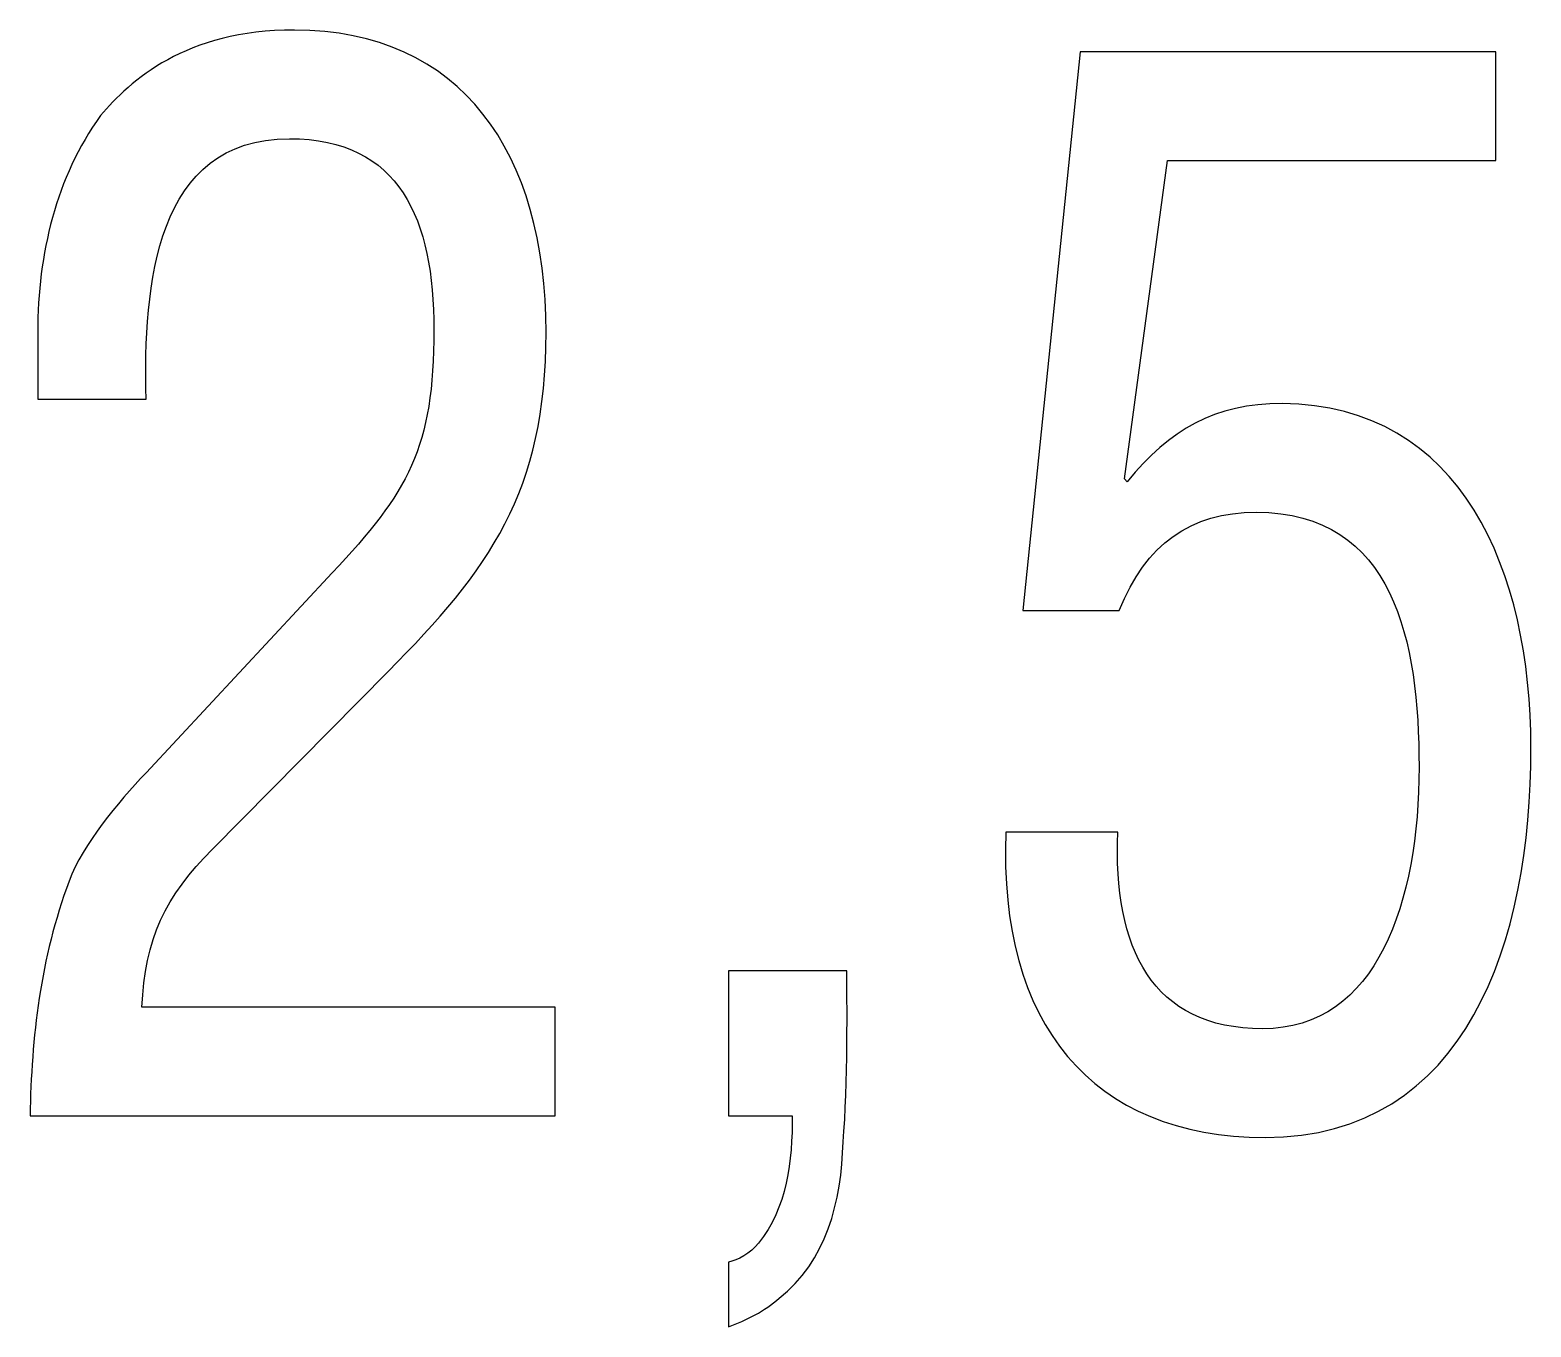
# Model space of a CAD drawing. Header units: millimetres. Extents: x -187 to 68, y -53 to 125.
# Drawn here: x -86.779 to -84.584, y 88.337 to 90.233 of the extents above; entities that cross this region are included whole.
import ezdxf

# ---------------------------------------------------------------- set-up
doc = ezdxf.new("R2010")
doc.units = ezdxf.units.MM
doc.header["$MEASUREMENT"] = 0
doc.layers.add('ESQUEMA', color=7, linetype='Continuous')

msp = doc.modelspace()

# ---------------------------------------------------------------- linework, layer by layer
at = {"layer": 'ESQUEMA', "color": 250}
for points, knots in [([(-86.5123, 89.0353), (-86.5808, 88.9675), (-86.6115, 88.904), (-86.6153, 88.8045), (-86.6153, 88.8045), (-86.6153, 88.8045), (-86.011, 88.8045), (-86.011, 88.8045), (-86.011, 88.8045), (-86.011, 88.8045), (-86.011, 88.6458), (-86.011, 88.6458), (-86.011, 88.6458), (-86.011, 88.6458), (-86.779, 88.6458), (-86.779, 88.6458), (-86.779, 88.6458), (-86.7769, 88.7601), (-86.7639, 88.8765), (-86.7219, 88.9887), (-86.7219, 88.9887), (-86.7011, 89.0437), (-86.6513, 89.103), (-86.6093, 89.1471), (-86.6093, 89.1471), (-86.6093, 89.1471), (-86.337, 89.4392), (-86.337, 89.4392), (-86.337, 89.4392), (-86.2262, 89.5577), (-86.1885, 89.6212), (-86.1885, 89.7948), (-86.1885, 89.7948), (-86.1885, 89.9553), (-86.2379, 90.0738), (-86.3998, 90.0738), (-86.3998, 90.0738), (-86.5959, 90.0738), (-86.6132, 89.8601), (-86.6093, 89.6932), (-86.6093, 89.6932), (-86.6093, 89.6932), (-86.7677, 89.6932), (-86.7677, 89.6932), (-86.7677, 89.6932), (-86.7677, 89.6932), (-86.7677, 89.7906), (-86.7677, 89.7906), (-86.7677, 89.7906), (-86.7677, 89.9066), (-86.7409, 90.0167), (-86.676, 90.1077), (-86.676, 90.1077), (-86.6323, 90.1585), (-86.5522, 90.2326), (-86.3924, 90.2326), (-86.3924, 90.2326), (-86.1483, 90.2326), (-86.0244, 90.0527), (-86.0244, 89.7906), (-86.0244, 89.7906), (-86.0244, 89.5577), (-86.1081, 89.4434), (-86.2552, 89.2953), (-86.2552, 89.2953), (-86.2552, 89.2953), (-86.5123, 89.0353), (-86.5123, 89.0353)], [0, 0, 0, 0, 0.055556, 0.055556, 0.055556, 0.055556, 0.111111, 0.111111, 0.111111, 0.111111, 0.166667, 0.166667, 0.166667, 0.166667, 0.222222, 0.222222, 0.222222, 0.222222, 0.277778, 0.277778, 0.277778, 0.277778, 0.333333, 0.333333, 0.333333, 0.333333, 0.388889, 0.388889, 0.388889, 0.388889, 0.444444, 0.444444, 0.444444, 0.444444, 0.5, 0.5, 0.5, 0.5, 0.555556, 0.555556, 0.555556, 0.555556, 0.611111, 0.611111, 0.611111, 0.611111, 0.666667, 0.666667, 0.666667, 0.666667, 0.722222, 0.722222, 0.722222, 0.722222, 0.777778, 0.777778, 0.777778, 0.777778, 0.833333, 0.833333, 0.833333, 0.833333, 0.888889, 0.888889, 0.888889, 0.888889, 1, 1, 1, 1]), ([(-85.1884, 89.0606), (-85.1958, 88.8913), (-85.1387, 88.7731), (-84.9767, 88.7731), (-84.9767, 88.7731), (-84.8092, 88.7731), (-84.7481, 88.959), (-84.7481, 89.1558), (-84.7481, 89.1558), (-84.7481, 89.3379), (-84.7841, 89.528), (-84.9863, 89.528), (-84.9863, 89.528), (-85.0815, 89.528), (-85.1482, 89.4815), (-85.1863, 89.3841), (-85.1863, 89.3841), (-85.1863, 89.3841), (-85.3274, 89.3841), (-85.3274, 89.3841), (-85.3274, 89.3841), (-85.3274, 89.3841), (-85.2434, 90.2008), (-85.2434, 90.2008), (-85.2434, 90.2008), (-85.2434, 90.2008), (-84.6356, 90.2008), (-84.6356, 90.2008), (-84.6356, 90.2008), (-84.6356, 90.2008), (-84.6356, 90.042), (-84.6356, 90.042), (-84.6356, 90.042), (-84.6356, 90.042), (-85.1157, 90.042), (-85.1157, 90.042), (-85.1157, 90.042), (-85.1157, 90.042), (-85.1789, 89.5767), (-85.1789, 89.5767), (-85.1789, 89.5767), (-85.1789, 89.5767), (-85.175, 89.5725), (-85.175, 89.5725), (-85.175, 89.5725), (-85.1122, 89.6487), (-85.0473, 89.6868), (-84.9482, 89.6868), (-84.9482, 89.6868), (-84.6853, 89.6847), (-84.5844, 89.4416), (-84.5844, 89.1834), (-84.5844, 89.1834), (-84.5844, 88.9018), (-84.6776, 88.6143), (-84.9732, 88.6143), (-84.9732, 88.6143), (-85.2265, 88.6143), (-85.3637, 88.7812), (-85.3521, 89.0606), (-85.3521, 89.0606), (-85.3521, 89.0606), (-85.1884, 89.0606), (-85.1884, 89.0606)], [0, 0, 0, 0, 0.058824, 0.058824, 0.058824, 0.058824, 0.117647, 0.117647, 0.117647, 0.117647, 0.176471, 0.176471, 0.176471, 0.176471, 0.235294, 0.235294, 0.235294, 0.235294, 0.294118, 0.294118, 0.294118, 0.294118, 0.352941, 0.352941, 0.352941, 0.352941, 0.411765, 0.411765, 0.411765, 0.411765, 0.470588, 0.470588, 0.470588, 0.470588, 0.529412, 0.529412, 0.529412, 0.529412, 0.588235, 0.588235, 0.588235, 0.588235, 0.647059, 0.647059, 0.647059, 0.647059, 0.705882, 0.705882, 0.705882, 0.705882, 0.764706, 0.764706, 0.764706, 0.764706, 0.823529, 0.823529, 0.823529, 0.823529, 0.882353, 0.882353, 0.882353, 0.882353, 1, 1, 1, 1]), ([(-85.7579, 88.646), (-85.7579, 88.646), (-85.7579, 88.8576), (-85.7579, 88.8576), (-85.7579, 88.8576), (-85.7579, 88.8576), (-85.5847, 88.8576), (-85.5847, 88.8576), (-85.5847, 88.8576), (-85.5847, 88.8234), (-85.5826, 88.6883), (-85.5903, 88.6079), (-85.5903, 88.6079), (-85.5921, 88.5211), (-85.615, 88.4322), (-85.6838, 88.3793), (-85.6838, 88.3793), (-85.7046, 88.3602), (-85.7314, 88.3475), (-85.7579, 88.3373), (-85.7579, 88.3373), (-85.7579, 88.3373), (-85.7579, 88.4322), (-85.7579, 88.4322), (-85.7579, 88.4322), (-85.7445, 88.4343), (-85.7254, 88.4449), (-85.7141, 88.4597), (-85.7141, 88.4597), (-85.6722, 88.5105), (-85.6644, 88.5804), (-85.6644, 88.646), (-85.6644, 88.646), (-85.6644, 88.646), (-85.7579, 88.646), (-85.7579, 88.646)], [0, 0, 0, 0, 0.1, 0.1, 0.1, 0.1, 0.2, 0.2, 0.2, 0.2, 0.3, 0.3, 0.3, 0.3, 0.4, 0.4, 0.4, 0.4, 0.5, 0.5, 0.5, 0.5, 0.6, 0.6, 0.6, 0.6, 0.7, 0.7, 0.7, 0.7, 0.8, 0.8, 0.8, 0.8, 1, 1, 1, 1])]:
    msp.add_open_spline(points, degree=3, knots=knots, dxfattribs=at)

doc.saveas('drawing.dxf')
